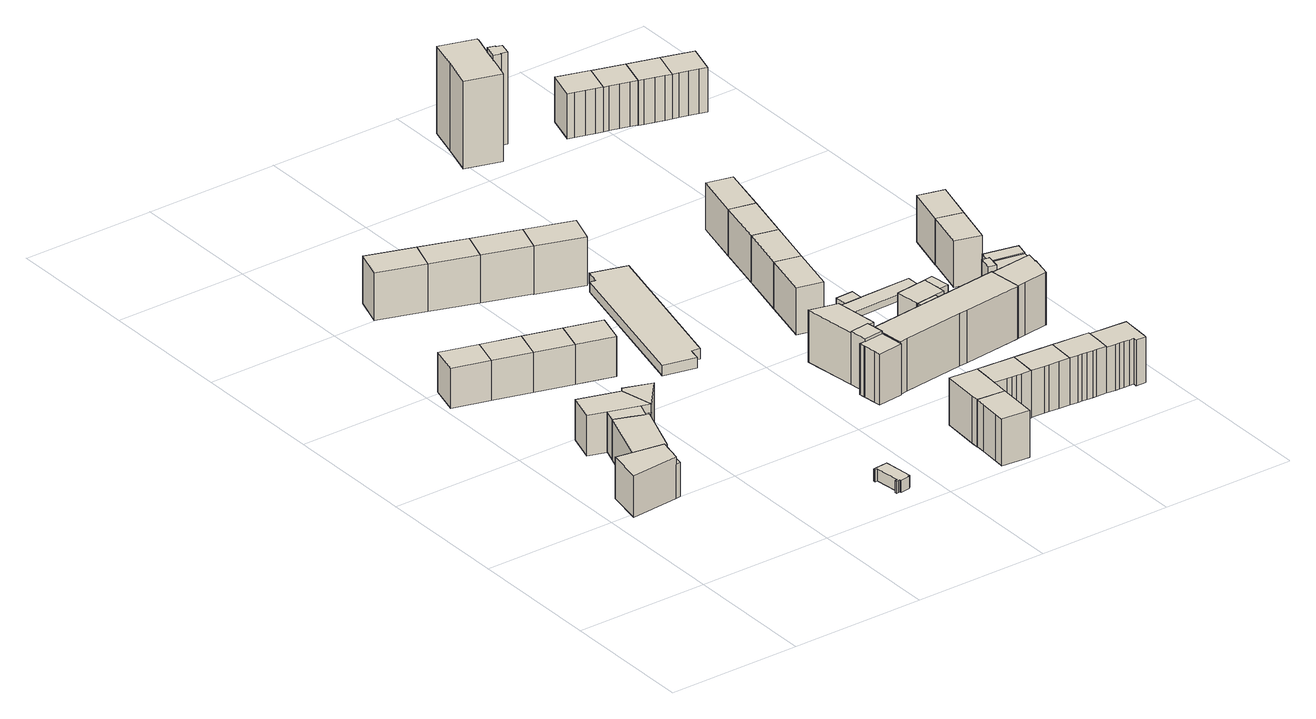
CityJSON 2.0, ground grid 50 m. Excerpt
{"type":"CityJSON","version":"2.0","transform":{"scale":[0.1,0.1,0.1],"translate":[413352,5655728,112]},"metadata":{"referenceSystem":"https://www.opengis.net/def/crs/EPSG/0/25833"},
"CityObjects":{
"building1":{"type":"Building","attributes":{"Gemeindeschluessel":14612000,"Geometrietyp2DReferenz":"3000","function":"31001_9998","roofType":"9999"},"children":["building1-1","building1-2"]},
"building1-1":{"type":"BuildingPart","attributes":{"Dachtyp_tdc":"tdcFreeFormRoof","Dachneigung":58.6,"QualitaetDacherkennung":29,"Geometrietyp2DReferenz":"3000","measuredHeight":13.35,"roofType":"5000"},"parents":["building1"],"geometry":[{"type":"Solid","lod":"1","boundaries":[[[[0,1,2,3]],[[4,5,6,7]],[[3,5,4,0]],[[2,6,5,3]],[[1,7,6,2]],[[0,4,7,1]]]]}]},
"building1-2":{"type":"BuildingPart","attributes":{"Dachtyp_tdc":"tdcFreeFormRoof","Dachneigung":18.17,"QualitaetDacherkennung":27,"Geometrietyp2DReferenz":"3000","measuredHeight":16.48,"roofType":"5000"},"parents":["building1"],"geometry":[{"type":"Solid","lod":"1","boundaries":[[[[8,9,10,11,12,13]],[[14,15,16,4,7,17]],[[13,15,14,8]],[[12,16,15,13]],[[11,4,16,12]],[[10,7,4,11]],[[9,17,7,10]],[[8,14,17,9]]]]}]},
"building2":{"type":"Building","attributes":{"Gemeindeschluessel":14612000,"Geometrietyp2DReferenz":"3000","function":"31001_9998","roofType":"9999"},"children":["building2-1","building2-2","building2-3"]},
"building2-1":{"type":"BuildingPart","attributes":{"Dachtyp_tdc":"tdcGableRoof","Dachneigung":19.77,"QualitaetDacherkennung":72,"Geometrietyp2DReferenz":"3000","measuredHeight":16.27,"roofType":"3100"},"parents":["building2"],"geometry":[{"type":"Solid","lod":"1","boundaries":[[[[18,19,20,21]],[[22,23,24,25]],[[21,23,22,18]],[[20,24,23,21]],[[19,25,24,20]],[[18,22,25,19]]]]}]},
"building2-2":{"type":"BuildingPart","attributes":{"Dachtyp_tdc":"tdcFreeFormRoof","Dachneigung":22.95,"QualitaetDacherkennung":21,"Geometrietyp2DReferenz":"3000","measuredHeight":12.89,"roofType":"5000"},"parents":["building2"],"geometry":[{"type":"Solid","lod":"1","boundaries":[[[[26,27,28,29,30]],[[24,31,32,33,34]],[[30,31,24,26]],[[29,32,31,30]],[[28,33,32,29]],[[27,34,33,28]],[[26,24,34,27]]]]}]},
"building2-3":{"type":"BuildingPart","attributes":{"Dachtyp_tdc":"tdcGableRoof","Dachneigung":17.79,"QualitaetDacherkennung":74,"Geometrietyp2DReferenz":"3000","measuredHeight":16.27,"roofType":"3100"},"parents":["building2"],"geometry":[{"type":"Solid","lod":"1","boundaries":[[[[35,36,37,38,39,40,41,42]],[[43,44,45,46,22,47,25,48]],[[42,44,43,35]],[[41,45,44,42]],[[40,46,45,41]],[[39,22,46,40]],[[38,47,22,39]],[[37,25,47,38]],[[36,48,25,37]],[[35,43,48,36]]]]}]},
"building3":{"type":"Building","attributes":{"Dachtyp_tdc":"tdcGableRoof","Gemeindeschluessel":14612000,"Dachneigung":36.6,"QualitaetDacherkennung":79,"Geometrietyp2DReferenz":"3000","measuredHeight":17.06,"function":"31001_9998","roofType":"3100"},"geometry":[{"type":"Solid","lod":"1","boundaries":[[[[49,50,51,52]],[[53,54,55,56]],[[52,54,53,49]],[[51,55,54,52]],[[50,56,55,51]],[[49,53,56,50]]]]}]},
"building4":{"type":"Building","attributes":{"Gemeindeschluessel":14612000,"Geometrietyp2DReferenz":"3000","function":"31001_9998","roofType":"9999"},"children":["building4-1","building4-2"]},
"building4-1":{"type":"BuildingPart","attributes":{"Dachtyp_tdc":"tdcCutGableRoof","Dachneigung":21.08,"QualitaetDacherkennung":24,"Geometrietyp2DReferenz":"3000","measuredHeight":15.88,"roofType":"9999"},"parents":["building4"],"geometry":[{"type":"Solid","lod":"1","boundaries":[[[[57,58,59,60]],[[61,62,63,64]],[[60,62,61,57]],[[59,63,62,60]],[[58,64,63,59]],[[57,61,64,58]]]]}]},
"building4-2":{"type":"BuildingPart","attributes":{"Dachtyp_tdc":"tdcHipAndGableRoof","Dachneigung":18.39,"QualitaetDacherkennung":52,"Geometrietyp2DReferenz":"3000","measuredHeight":16.3,"roofType":"5000"},"parents":["building4"],"geometry":[{"type":"Solid","lod":"1","boundaries":[[[[65,66,67,68,69,21]],[[64,70,71,72,61,73]],[[21,70,64,65]],[[69,71,70,21]],[[68,72,71,69]],[[67,61,72,68]],[[66,73,61,67]],[[65,64,73,66]]]]}]},
"building5":{"type":"Building","attributes":{"Dachtyp_tdc":"tdcGableRoof","Gemeindeschluessel":14612000,"Dachneigung":36.56,"QualitaetDacherkennung":79,"Geometrietyp2DReferenz":"3000","measuredHeight":17.08,"function":"31001_9998","roofType":"3100"},"geometry":[{"type":"Solid","lod":"1","boundaries":[[[[52,51,74,75]],[[54,76,77,55]],[[75,76,54,52]],[[74,77,76,75]],[[51,55,77,74]],[[52,54,55,51]]]]}]},
"building6":{"type":"Building","attributes":{"Dachtyp_tdc":"tdcGableRoof","Gemeindeschluessel":14612000,"Dachneigung":36.73,"QualitaetDacherkennung":79,"Geometrietyp2DReferenz":"3000","measuredHeight":17.08,"function":"31001_9998","roofType":"3100"},"geometry":[{"type":"Solid","lod":"1","boundaries":[[[[78,79,75,74]],[[80,77,76,81]],[[74,77,80,78]],[[75,76,77,74]],[[79,81,76,75]],[[78,80,81,79]]]]}]},
"building7":{"type":"Building","attributes":{"Dachtyp_tdc":"tdcGableRoof","Gemeindeschluessel":14612000,"Dachneigung":36.61,"QualitaetDacherkennung":74,"Geometrietyp2DReferenz":"3000","measuredHeight":19.97,"function":"31001_9998","roofType":"3100"},"geometry":[{"type":"Solid","lod":"1","boundaries":[[[[82,83,84,85]],[[86,87,88,89]],[[85,87,86,82]],[[84,88,87,85]],[[83,89,88,84]],[[82,86,89,83]]]]}]},
"building8":{"type":"Building","attributes":{"Dachtyp_tdc":"tdcGableRoof","Gemeindeschluessel":14612000,"Dachneigung":36.57,"QualitaetDacherkennung":78,"Geometrietyp2DReferenz":"3000","measuredHeight":17.07,"function":"31001_9998","roofType":"3100"},"geometry":[{"type":"Solid","lod":"1","boundaries":[[[[79,78,90,91]],[[81,92,93,80]],[[91,92,81,79]],[[90,93,92,91]],[[78,80,93,90]],[[79,81,80,78]]]]}]},
"building9":{"type":"Building","attributes":{"Dachtyp_tdc":"tdcHipRoof","Gemeindeschluessel":14612000,"Dachneigung":44.98,"QualitaetDacherkennung":49,"Geometrietyp2DReferenz":"3000","measuredHeight":6.07,"function":"31001_9998","roofType":"3200"},"geometry":[{"type":"Solid","lod":"1","boundaries":[[[[94,95,96,97,98,99,100,101,102,103,104,105,106,107]],[[108,109,110,111,112,113,114,115,116,117,118,119,120,121]],[[107,109,108,94]],[[106,110,109,107]],[[105,111,110,106]],[[104,112,111,105]],[[103,113,112,104]],[[102,114,113,103]],[[101,115,114,102]],[[100,116,115,101]],[[99,117,116,100]],[[98,118,117,99]],[[97,119,118,98]],[[96,120,119,97]],[[95,121,120,96]],[[94,108,121,95]]]]}]},
"building10":{"type":"Building","attributes":{"Dachtyp_tdc":"tdcGableRoof","Gemeindeschluessel":14612000,"Dachneigung":36.34,"QualitaetDacherkennung":77,"Geometrietyp2DReferenz":"3000","measuredHeight":19.97,"function":"31001_9998","roofType":"3100"},"geometry":[{"type":"Solid","lod":"1","boundaries":[[[[83,82,122,123]],[[89,124,125,86]],[[123,124,89,83]],[[122,125,124,123]],[[82,86,125,122]],[[83,89,86,82]]]]}]},
"building11":{"type":"Building","attributes":{"Dachtyp_tdc":"tdcGableRoof","Gemeindeschluessel":14612000,"Dachneigung":36.57,"QualitaetDacherkennung":74,"Geometrietyp2DReferenz":"3000","measuredHeight":19.97,"function":"31001_9998","roofType":"3100"},"geometry":[{"type":"Solid","lod":"1","boundaries":[[[[123,122,126,127]],[[124,128,129,125]],[[127,128,124,123]],[[126,129,128,127]],[[122,125,129,126]],[[123,124,125,122]]]]}]},
"building12":{"type":"Building","attributes":{"Dachtyp_tdc":"tdcPolyFlatRoof","Gemeindeschluessel":14612000,"Dachneigung":3.17,"QualitaetDacherkennung":97,"Geometrietyp2DReferenz":"3000","measuredHeight":4.42,"function":"31001_9998","roofType":"2100"},"geometry":[{"type":"Solid","lod":"1","boundaries":[[[[130,131,132,133,134,135,136,137]],[[138,139,140,141,142,143,144,145]],[[137,139,138,130]],[[136,140,139,137]],[[135,141,140,136]],[[134,142,141,135]],[[133,143,142,134]],[[132,144,143,133]],[[131,145,144,132]],[[130,138,145,131]]]]}]},
"building13":{"type":"Building","attributes":{"Dachtyp_tdc":"tdcFreeFormRoof","Gemeindeschluessel":14612000,"Dachneigung":37.02,"QualitaetDacherkennung":89,"Geometrietyp2DReferenz":"3000","measuredHeight":19.65,"function":"31001_9998","roofType":"5000"},"geometry":[{"type":"Solid","lod":"1","boundaries":[[[[146,147,148,149,150,151,152,153]],[[154,155,156,157,158,159,160,161]],[[153,155,154,146]],[[152,156,155,153]],[[151,157,156,152]],[[150,158,157,151]],[[149,159,158,150]],[[148,160,159,149]],[[147,161,160,148]],[[146,154,161,147]]]]}]},
"building14":{"type":"Building","attributes":{"Dachtyp_tdc":"tdcGableRoof","Gemeindeschluessel":14612000,"Dachneigung":36.75,"QualitaetDacherkennung":70,"Geometrietyp2DReferenz":"3000","measuredHeight":20.16,"function":"31001_9998","roofType":"3100"},"geometry":[{"type":"Solid","lod":"1","boundaries":[[[[127,126,162,163]],[[164,165,166,167]],[[163,165,164,127]],[[162,166,165,163]],[[126,167,166,162]],[[127,164,167,126]]]]}]},
"building15":{"type":"Building","attributes":{"Dachtyp_tdc":"tdcFreeFormRoof","Gemeindeschluessel":14612000,"Dachneigung":36.75,"QualitaetDacherkennung":66,"Geometrietyp2DReferenz":"3000","measuredHeight":19.79,"function":"31001_9998","roofType":"5000"},"geometry":[{"type":"Solid","lod":"1","boundaries":[[[[150,149,168,169,170,171,172]],[[173,174,175,176,177,178,179]],[[172,174,173,150]],[[171,175,174,172]],[[170,176,175,171]],[[169,177,176,170]],[[168,178,177,169]],[[149,179,178,168]],[[150,173,179,149]]]]}]},
"building16":{"type":"Building","attributes":{"Gemeindeschluessel":14612000,"Geometrietyp2DReferenz":"3000","function":"31001_9998","roofType":"9999"},"children":["building16-1","building16-2","building16-3"]},
"building16-1":{"type":"BuildingPart","attributes":{"Dachtyp_tdc":"tdcHipRoof","Dachneigung":18.02,"QualitaetDacherkennung":54,"Geometrietyp2DReferenz":"3000","measuredHeight":20.69,"roofType":"3200"},"parents":["building16"],"geometry":[{"type":"Solid","lod":"1","boundaries":[[[[180,181,182,183,184]],[[185,186,187,188,189]],[[184,186,185,180]],[[183,187,186,184]],[[182,188,187,183]],[[181,189,188,182]],[[180,185,189,181]]]]}]},
"building16-2":{"type":"BuildingPart","attributes":{"Dachtyp_tdc":"tdcFreeFormRoof","Dachneigung":2.72,"QualitaetDacherkennung":53,"Geometrietyp2DReferenz":"3000","measuredHeight":20.54,"roofType":"5000"},"parents":["building16"],"geometry":[{"type":"Solid","lod":"1","boundaries":[[[[190,191,192,193,194,195,196,197,198,199,200,201]],[[202,203,204,205,206,207,185,208,209,189,210,211]],[[201,203,202,190]],[[200,204,203,201]],[[199,205,204,200]],[[198,206,205,199]],[[197,207,206,198]],[[196,185,207,197]],[[195,208,185,196]],[[194,209,208,195]],[[193,189,209,194]],[[192,210,189,193]],[[191,211,210,192]],[[190,202,211,191]]]]}]},
"building16-3":{"type":"BuildingPart","attributes":{"Dachtyp_tdc":"tdcCutGableRoof","Dachneigung":2.33,"QualitaetDacherkennung":61,"Geometrietyp2DReferenz":"3000","measuredHeight":21.27,"roofType":"9999"},"parents":["building16"],"geometry":[{"type":"Solid","lod":"1","boundaries":[[[[212,213,214,215,216,217,218,219,220,221,222]],[[223,188,187,224,225,226,227,228,229,230,231]],[[222,188,223,212]],[[221,187,188,222]],[[220,224,187,221]],[[219,225,224,220]],[[218,226,225,219]],[[217,227,226,218]],[[216,228,227,217]],[[215,229,228,216]],[[214,230,229,215]],[[213,231,230,214]],[[212,223,231,213]]]]}]},
"building17":{"type":"Building","attributes":{"Dachtyp_tdc":"tdcGableRoof","Gemeindeschluessel":14612000,"Dachneigung":36.97,"QualitaetDacherkennung":66,"Geometrietyp2DReferenz":"3000","measuredHeight":19.69,"function":"31001_9998","roofType":"3100"},"geometry":[{"type":"Solid","lod":"1","boundaries":[[[[232,233,170,234,169,235,236,237,238,239]],[[240,241,242,243,244,245,246,247,248,249]],[[239,241,240,232]],[[238,242,241,239]],[[237,243,242,238]],[[236,244,243,237]],[[235,245,244,236]],[[169,246,245,235]],[[234,247,246,169]],[[170,248,247,234]],[[233,249,248,170]],[[232,240,249,233]]]]}]},
"building18":{"type":"Building","attributes":{"Dachtyp_tdc":"tdcGableRoof","Gemeindeschluessel":14612000,"Dachneigung":36.53,"QualitaetDacherkennung":85,"Geometrietyp2DReferenz":"3000","measuredHeight":19.37,"function":"31001_9998","roofType":"3100"},"geometry":[{"type":"Solid","lod":"1","boundaries":[[[[250,251,252,253]],[[254,255,256,257]],[[253,255,254,250]],[[252,256,255,253]],[[251,257,256,252]],[[250,254,257,251]]]]}]},
"building19":{"type":"Building","attributes":{"Dachtyp_tdc":"tdcFreeFormRoof","Gemeindeschluessel":14612000,"Dachneigung":37.12,"QualitaetDacherkennung":69,"Geometrietyp2DReferenz":"3000","measuredHeight":19.68,"function":"31001_9998","roofType":"5000"},"geometry":[{"type":"Solid","lod":"1","boundaries":[[[[239,258,259,260,261,262,233]],[[263,264,265,266,267,268,269]],[[233,264,263,239]],[[262,265,264,233]],[[261,266,265,262]],[[260,267,266,261]],[[259,268,267,260]],[[258,269,268,259]],[[239,263,269,258]]]]}]},
"building20":{"type":"Building","attributes":{"Gemeindeschluessel":14612000,"Geometrietyp2DReferenz":"3000","function":"31001_9998","roofType":"9999"},"children":["building20-1","building20-2","building20-3","building20-4"]},
"building20-1":{"type":"BuildingPart","attributes":{"Dachtyp_tdc":"tdcPolyFlatRoof","Dachneigung":0,"QualitaetDacherkennung":48,"Geometrietyp2DReferenz":"3000","measuredHeight":18.76,"roofType":"1000"},"parents":["building20"],"geometry":[{"type":"Solid","lod":"1","boundaries":[[[[270,271,272,273]],[[274,275,276,277]],[[272,275,274,273]],[[271,276,275,272]],[[270,277,276,271]],[[273,274,277,270]]]]}]},
"building20-2":{"type":"BuildingPart","attributes":{"Dachtyp_tdc":"tdcPolyFlatRoof","Dachneigung":0,"QualitaetDacherkennung":45,"Geometrietyp2DReferenz":"3000","measuredHeight":18.71,"roofType":"1000"},"parents":["building20"],"geometry":[{"type":"Solid","lod":"1","boundaries":[[[[278,279,280,272,271,281,282]],[[283,284,285,276,275,286,287]],[[282,284,283,278]],[[281,285,284,282]],[[271,276,285,281]],[[272,275,276,271]],[[280,286,275,272]],[[279,287,286,280]],[[278,283,287,279]]]]}]},
"building20-3":{"type":"BuildingPart","attributes":{"Dachtyp_tdc":"tdcPolyFlatRoof","Dachneigung":0,"QualitaetDacherkennung":31,"Geometrietyp2DReferenz":"3000","measuredHeight":18.78,"roofType":"1000"},"parents":["building20"],"geometry":[{"type":"Solid","lod":"1","boundaries":[[[[288,289,290,291]],[[283,292,293,284]],[[291,292,283,288]],[[290,293,292,291]],[[289,284,293,290]],[[288,283,284,289]]]]}]},
"building20-4":{"type":"BuildingPart","attributes":{"Dachtyp_tdc":"tdcGableRoof","Dachneigung":12.5,"QualitaetDacherkennung":22,"Geometrietyp2DReferenz":"3000","measuredHeight":20.89,"roofType":"3100"},"parents":["building20"],"geometry":[{"type":"Solid","lod":"1","boundaries":[[[[294,295,296,297,298,299,300,301,302,303,304,305,306,307]],[[308,309,310,226,311,186,312,274,277,313,314,315,316,317]],[[307,309,308,294]],[[306,310,309,307]],[[305,226,310,306]],[[304,311,226,305]],[[303,186,311,304]],[[302,312,186,303]],[[301,274,312,302]],[[300,277,274,301]],[[299,313,277,300]],[[298,314,313,299]],[[297,315,314,298]],[[296,316,315,297]],[[295,317,316,296]],[[294,308,317,295]]]]}]},
"building21":{"type":"Building","attributes":{"Dachtyp_tdc":"tdcGableRoof","Gemeindeschluessel":14612000,"Dachneigung":36.36,"QualitaetDacherkennung":88,"Geometrietyp2DReferenz":"3000","measuredHeight":19.35,"function":"31001_9998","roofType":"3100"},"geometry":[{"type":"Solid","lod":"1","boundaries":[[[[253,252,318,319]],[[255,320,321,256]],[[319,320,255,253]],[[318,321,320,319]],[[252,256,321,318]],[[253,255,256,252]]]]}]},
"building22":{"type":"Building","attributes":{"Dachtyp_tdc":"tdcGableRoof","Gemeindeschluessel":14612000,"Dachneigung":37.15,"QualitaetDacherkennung":75,"Geometrietyp2DReferenz":"3000","measuredHeight":19.63,"function":"31001_9998","roofType":"3100"},"geometry":[{"type":"Solid","lod":"1","boundaries":[[[[322,323,324,325,326,262,327,261,328,329,330]],[[331,332,333,334,266,335,265,336,337,338,339]],[[330,332,331,322]],[[329,333,332,330]],[[328,334,333,329]],[[261,266,334,328]],[[327,335,266,261]],[[262,265,335,327]],[[326,336,265,262]],[[325,337,336,326]],[[324,338,337,325]],[[323,339,338,324]],[[322,331,339,323]]]]}]},
"building23":{"type":"Building","attributes":{"Dachtyp_tdc":"tdcPolyFlatRoof","Gemeindeschluessel":14612000,"Dachneigung":7.21,"QualitaetDacherkennung":86,"Geometrietyp2DReferenz":"3000","measuredHeight":2.66,"function":"31001_9998","roofType":"2100"},"geometry":[{"type":"Solid","lod":"1","boundaries":[[[[340,341,342,343]],[[344,345,346,347]],[[343,345,344,340]],[[342,346,345,343]],[[341,347,346,342]],[[340,344,347,341]]]]}]},
"building24":{"type":"Building","attributes":{"Dachtyp_tdc":"tdcGableRoof","Gemeindeschluessel":14612000,"Dachneigung":36.72,"QualitaetDacherkennung":87,"Geometrietyp2DReferenz":"3000","measuredHeight":19.39,"function":"31001_9998","roofType":"3100"},"geometry":[{"type":"Solid","lod":"1","boundaries":[[[[319,318,348,349]],[[320,350,351,321]],[[349,350,320,319]],[[348,351,350,349]],[[318,321,351,348]],[[319,320,321,318]]]]}]},
"building25":{"type":"Building","attributes":{"Dachtyp_tdc":"tdcPolyFlatRoof","Gemeindeschluessel":14612000,"Dachneigung":7.23,"QualitaetDacherkennung":83,"Geometrietyp2DReferenz":"3000","measuredHeight":2.92,"function":"31001_2463","roofType":"2100"},"geometry":[{"type":"Solid","lod":"1","boundaries":[[[[352,353,354,355,356,357]],[[358,359,360,361,362,363]],[[357,359,358,352]],[[356,360,359,357]],[[355,361,360,356]],[[354,362,361,355]],[[353,363,362,354]],[[352,358,363,353]]]]}]},
"building26":{"type":"Building","attributes":{"Dachtyp_tdc":"tdcGableRoof","Gemeindeschluessel":14612000,"Dachneigung":36.74,"QualitaetDacherkennung":83,"Geometrietyp2DReferenz":"3000","measuredHeight":19.39,"function":"31001_9998","roofType":"3100"},"geometry":[{"type":"Solid","lod":"1","boundaries":[[[[349,348,364,365]],[[350,366,367,351]],[[365,366,350,349]],[[364,367,366,365]],[[348,351,367,364]],[[349,350,351,348]]]]}]},
"building27":{"type":"Building","attributes":{"Gemeindeschluessel":14612000,"Geometrietyp2DReferenz":"3000","function":"31001_9998","roofType":"9999"},"children":["building27-1","building27-2"]},
"building27-1":{"type":"BuildingPart","attributes":{"Dachtyp_tdc":"tdcPolyFlatRoof","Dachneigung":0,"QualitaetDacherkennung":18,"Geometrietyp2DReferenz":"3000","measuredHeight":34.43,"roofType":"1000"},"parents":["building27"],"geometry":[{"type":"Solid","lod":"1","boundaries":[[[[368,369,370,371,372,373,374,375]],[[376,377,378,379,380,381,382,383]],[[375,377,376,368]],[[374,378,377,375]],[[373,379,378,374]],[[372,380,379,373]],[[371,381,380,372]],[[370,382,381,371]],[[369,383,382,370]],[[368,376,383,369]]]]}]},
"building27-2":{"type":"BuildingPart","attributes":{"Dachtyp_tdc":"tdcGableRoof","Dachneigung":15.43,"QualitaetDacherkennung":14,"Geometrietyp2DReferenz":"3000","measuredHeight":34.56,"roofType":"3100"},"parents":["building27"],"geometry":[{"type":"Solid","lod":"1","boundaries":[[[[384,385,386,387,388,389,390,391,392,393]],[[394,395,396,397,398,399,400,380,401,379]],[[393,395,394,384]],[[392,396,395,393]],[[391,397,396,392]],[[390,398,397,391]],[[389,399,398,390]],[[388,400,399,389]],[[387,380,400,388]],[[386,401,380,387]],[[385,379,401,386]],[[384,394,379,385]]]]}]},
"building28":{"type":"Building","attributes":{"Dachtyp_tdc":"tdcGableRoof","Gemeindeschluessel":14612000,"Dachneigung":36.98,"QualitaetDacherkennung":77,"Geometrietyp2DReferenz":"3000","measuredHeight":19.61,"function":"31001_9998","roofType":"3100"},"geometry":[{"type":"Solid","lod":"1","boundaries":[[[[402,403,404,405,406,407,408,409,410,411,412,413,414,415]],[[416,417,418,419,420,421,338,337,336,422,423,424,425,426]],[[415,417,416,402]],[[414,418,417,415]],[[413,419,418,414]],[[412,420,419,413]],[[411,421,420,412]],[[410,338,421,411]],[[409,337,338,410]],[[408,336,337,409]],[[407,422,336,408]],[[406,423,422,407]],[[405,424,423,406]],[[404,425,424,405]],[[403,426,425,404]],[[402,416,426,403]]]]}]},
"building29":{"type":"Building","attributes":{"Gemeindeschluessel":14612000,"Geometrietyp2DReferenz":"3000","function":"31001_9998","roofType":"9999"},"children":["building29-1","building29-2","building29-3","building29-4"]},
"building29-1":{"type":"BuildingPart","attributes":{"Dachtyp_tdc":"tdcGableRoof","Dachneigung":19.43,"QualitaetDacherkennung":29,"Geometrietyp2DReferenz":"3000","measuredHeight":20.32,"roofType":"3100"},"parents":["building29"],"geometry":[{"type":"Solid","lod":"1","boundaries":[[[[427,428,429,430,431]],[[432,433,434,435,436]],[[431,433,432,427]],[[430,434,433,431]],[[429,435,434,430]],[[428,436,435,429]],[[427,432,436,428]]]]}]},
"building29-2":{"type":"BuildingPart","attributes":{"Dachtyp_tdc":"tdcPolyFlatRoof","Dachneigung":0,"QualitaetDacherkennung":23,"Geometrietyp2DReferenz":"3000","measuredHeight":18.75,"roofType":"1000"},"parents":["building29"],"geometry":[{"type":"Solid","lod":"1","boundaries":[[[[437,438,439,440,441,442]],[[443,444,445,446,447,436]],[[442,444,443,437]],[[441,445,444,442]],[[440,446,445,441]],[[439,447,446,440]],[[438,436,447,439]],[[437,443,436,438]]]]}]},
"building29-3":{"type":"BuildingPart","attributes":{"Dachtyp_tdc":"tdcHipAndGableRoof","Dachneigung":14.57,"QualitaetDacherkennung":31,"Geometrietyp2DReferenz":"3000","measuredHeight":21.01,"roofType":"5000"},"parents":["building29"],"geometry":[{"type":"Solid","lod":"1","boundaries":[[[[448,296,449,450,451,452,453,454,455,298]],[[456,314,433,432,457,458,459,460,461,316]],[[298,314,456,448]],[[455,433,314,298]],[[454,432,433,455]],[[453,457,432,454]],[[452,458,457,453]],[[451,459,458,452]],[[450,460,459,451]],[[449,461,460,450]],[[296,316,461,449]],[[448,456,316,296]]]]}]},
"building29-4":{"type":"BuildingPart","attributes":{"Dachtyp_tdc":"tdcPolyFlatRoof","Dachneigung":0,"QualitaetDacherkennung":39,"Geometrietyp2DReferenz":"3000","measuredHeight":20.17,"roofType":"1000"},"parents":["building29"],"geometry":[{"type":"Solid","lod":"1","boundaries":[[[[462,463,464,465,466]],[[467,468,443,435,434]],[[466,468,467,462]],[[465,443,468,466]],[[464,435,443,465]],[[463,434,435,464]],[[462,467,434,463]]]]}]},
"building30":{"type":"Building","attributes":{"Dachtyp_tdc":"tdcGableRoof","Gemeindeschluessel":14612000,"Dachneigung":36.79,"QualitaetDacherkennung":81,"Geometrietyp2DReferenz":"3000","measuredHeight":19.32,"function":"31001_9998","roofType":"3100"},"geometry":[{"type":"Solid","lod":"1","boundaries":[[[[469,470,471,472]],[[473,474,475,476]],[[472,474,473,469]],[[471,475,474,472]],[[470,476,475,471]],[[469,473,476,470]]]]}]},
"building31":{"type":"Building","attributes":{"Dachtyp_tdc":"tdcPolyFlatRoof","Gemeindeschluessel":14612000,"Dachneigung":0,"QualitaetDacherkennung":55,"Geometrietyp2DReferenz":"3000","measuredHeight":16.83,"function":"31001_9998","roofType":"1000"},"geometry":[{"type":"Solid","lod":"1","boundaries":[[[[477,478,479,480,481,482,483]],[[484,485,486,487,488,489,490]],[[483,485,484,477]],[[482,486,485,483]],[[481,487,486,482]],[[480,488,487,481]],[[479,489,488,480]],[[478,490,489,479]],[[477,484,490,478]]]]}]},
"building32":{"type":"Building","attributes":{"Dachtyp_tdc":"tdcGableRoof","Gemeindeschluessel":14612000,"Dachneigung":36.84,"QualitaetDacherkennung":84,"Geometrietyp2DReferenz":"3000","measuredHeight":19.34,"function":"31001_9998","roofType":"3100"},"geometry":[{"type":"Solid","lod":"1","boundaries":[[[[472,471,491,492]],[[493,494,495,496]],[[492,494,493,472]],[[491,495,494,492]],[[471,496,495,491]],[[472,493,496,471]]]]}]},
"building33":{"type":"Building","attributes":{"Dachtyp_tdc":"tdcPolyFlatRoof","Gemeindeschluessel":14612000,"Dachneigung":0,"QualitaetDacherkennung":57,"Geometrietyp2DReferenz":"3000","measuredHeight":16.79,"function":"31001_9998","roofType":"1000"},"geometry":[{"type":"Solid","lod":"1","boundaries":[[[[497,498,499,500,501,502,503]],[[504,505,506,507,508,509,510]],[[503,505,504,497]],[[502,506,505,503]],[[501,507,506,502]],[[500,508,507,501]],[[499,509,508,500]],[[498,510,509,499]],[[497,504,510,498]]]]}]},
"building34":{"type":"Building","attributes":{"Dachtyp_tdc":"tdcPolyFlatRoof","Gemeindeschluessel":14612000,"Dachneigung":0,"QualitaetDacherkennung":56,"Geometrietyp2DReferenz":"3000","measuredHeight":16.79,"function":"31001_9998","roofType":"1000"},"geometry":[{"type":"Solid","lod":"1","boundaries":[[[[511,512,513,514,503,502,515]],[[516,517,518,519,520,521,522]],[[515,517,516,511]],[[502,518,517,515]],[[503,519,518,502]],[[514,520,519,503]],[[513,521,520,514]],[[512,522,521,513]],[[511,516,522,512]]]]}]},
"building35":{"type":"Building","attributes":{"Dachtyp_tdc":"tdcPolyFlatRoof","Gemeindeschluessel":14612000,"Dachneigung":0,"QualitaetDacherkennung":53,"Geometrietyp2DReferenz":"3000","measuredHeight":16.77,"function":"31001_9998","roofType":"1000"},"geometry":[{"type":"Solid","lod":"1","boundaries":[[[[523,524,525,526,527,514,513]],[[528,529,530,531,532,533,534]],[[513,529,528,523]],[[514,530,529,513]],[[527,531,530,514]],[[526,532,531,527]],[[525,533,532,526]],[[524,534,533,525]],[[523,528,534,524]]]]}]}
},
"vertices":[
[265,554,146],[250,482,146],[268,484,146],[278,535,146],[265,554,19],[278,535,19],[268,484,19],[250,482,19],
[90,599,175],[67,466,175],[250,482,175],[265,554,175],[268,571,175],[153,589,175],[90,599,19],[153,589,19],[268,571,19],[67,466,19],
[231,804,171],[338,764,171],[359,820,171],[249,854,171],[231,804,20],[249,854,20],[359,820,20],[338,764,20],
[359,820,139],[344,780,139],[351,778,139],[368,782,139],[393,810,139],[393,810,20],[368,782,20],[351,778,20],[344,780,20],
[277,568,172],[349,760,172],[338,764,172],[290,782,172],[231,804,172],[153,589,172],[215,579,172],[268,571,172],[277,568,20],[268,571,20],[215,579,20],[153,589,20],[290,782,20],[349,760,20],
[39,1492,170],[10,1383,170],[147,1346,170],[177,1453,170],[39,1492,20],[177,1453,20],[147,1346,20],[10,1383,20],
[366,933,169],[393,810,169],[484,915,169],[380,950,169],[366,933,19],[380,950,19],[484,915,19],[393,810,19],
[393,810,171],[380,870,171],[366,933,171],[213,979,171],[181,875,171],[249,854,19],[181,875,19],[213,979,19],[380,870,19],
[287,1305,170],[318,1414,170],[318,1414,20],[287,1305,20],
[426,1266,170],[457,1375,170],[426,1266,20],[457,1375,20],
[321,1923,202],[357,2032,202],[183,2090,202],[147,1981,202],[321,1923,23],[147,1981,23],[183,2090,23],[357,2032,23],
[565,1227,170],[596,1336,170],[596,1336,20],[565,1227,20],
[851,88,64],[841,87,64],[842,80,64],[851,81,64],[856,81,64],[857,76,64],[894,80,64],[893,86,64],[900,86,64],[887,195,64],[839,189,64],[830,188,64],[830,181,64],[840,182,64],[851,88,19],[840,182,19],[830,181,19],[830,188,19],[839,189,19],[887,195,19],[900,86,19],[893,86,19],[894,80,19],[857,76,19],[856,81,19],[851,81,19],[842,80,19],[841,87,19],
[491,1867,202],[527,1975,202],[527,1975,23],[491,1867,23],
[665,1809,202],[701,1918,202],[701,1918,23],[665,1809,23],
[818,1162,58],[850,1155,58],[984,1723,58],[853,1761,58],[841,1709,58],[821,1715,58],[687,1142,58],[808,1115,58],[818,1162,19],[808,1115,19],[687,1142,19],[821,1715,19],[841,1709,19],[853,1761,19],[984,1723,19],[850,1155,19],
[1220,18,196],[1220,15,196],[1326,7,196],[1337,156,196],[1231,164,196],[1231,161,196],[1228,125,196],[1223,52,196],[1220,18,20],[1223,52,20],[1228,125,20],[1231,161,20],[1231,164,20],[1337,156,20],[1326,7,20],[1220,15,20],
[839,1752,202],[875,1860,202],[701,1918,21],[875,1860,21],[839,1752,21],[665,1809,21],
[1339,186,196],[1342,219,196],[1349,323,196],[1243,331,196],[1233,193,196],[1231,164,18],[1233,193,18],[1243,331,18],[1349,323,18],[1342,219,18],[1339,186,18],[1337,156,18],
[1218,740,218],[1144,731,218],[1152,665,218],[1226,673,218],[1221,712,218],[1218,740,18],[1221,712,18],[1226,673,18],[1152,665,18],[1144,731,18],
[1121,933,212],[1120,929,212],[1121,929,212],[1144,731,212],[1154,732,212],[1183,736,212],[1218,740,212],[1244,742,212],[1244,746,212],[1226,908,212],[1158,924,212],[1132,930,212],[1121,933,18],[1132,930,18],[1158,924,18],[1226,908,18],[1244,746,18],[1244,742,18],[1183,736,18],[1154,732,18],[1121,929,18],[1120,929,18],
[1129,663,209],[1131,642,209],[1132,638,209],[1137,594,209],[1139,570,209],[1236,581,209],[1235,585,209],[1233,605,209],[1228,653,209],[1226,673,209],[1152,665,209],[1129,663,18],[1228,653,18],[1233,605,18],[1235,585,18],[1236,581,18],[1139,570,18],[1137,594,18],[1132,638,18],[1131,642,18],
[1487,262,196],[1491,313,196],[1346,272,196],[1390,215,196],[1410,214,196],[1427,213,196],[1447,211,196],[1483,209,196],[1487,262,19],[1483,209,19],[1447,211,19],[1427,213,19],[1410,214,19],[1390,215,19],[1342,219,19],[1346,272,19],[1349,323,19],[1491,313,19],
[1193,1094,195],[1288,1071,195],[1330,1250,195],[1235,1272,195],[1193,1094,19],[1235,1272,19],[1330,1250,19],[1288,1071,19],
[1536,205,196],[1553,204,196],[1591,201,196],[1632,199,196],[1639,303,196],[1483,209,20],[1491,313,20],[1639,303,20],[1632,199,20],[1591,201,20],[1553,204,20],[1536,205,20],
[1519,745,205],[1516,773,205],[1438,764,205],[1440,737,205],[1440,737,18],[1438,764,18],[1516,773,18],[1519,745,18],
[1547,871,205],[1428,857,205],[1437,768,205],[1555,778,205],[1554,796,205],[1547,871,18],[1554,796,18],[1555,778,18],[1437,768,18],[1428,857,18],
[1547,871,206],[1554,796,206],[1588,800,206],[1579,875,206],[1579,875,18],[1588,800,18],
[1529,619,215],[1754,645,215],[1757,646,215],[1755,667,215],[1743,767,215],[1743,771,215],[1519,745,215],[1440,737,215],[1244,714,215],[1221,712,215],[1233,607,215],[1235,585,215],[1266,590,215],[1499,616,215],[1529,619,18],[1499,616,18],[1266,590,18],[1233,607,18],[1244,714,18],[1743,771,18],[1743,767,18],[1755,667,18],[1757,646,18],[1754,645,18],
[1373,1430,195],[1278,1452,195],[1278,1452,19],[1373,1430,19],
[1719,192,196],[1735,191,196],[1772,189,196],[1776,241,196],[1779,293,196],[1636,251,196],[1663,196,196],[1680,195,196],[1698,194,196],[1719,192,20],[1698,194,20],[1680,195,20],[1663,196,20],[1636,251,20],[1779,293,20],[1776,241,20],[1772,189,20],[1735,191,20],
[1416,1126,43],[1482,1128,43],[1481,1175,43],[1415,1173,43],[1416,1126,20],[1415,1173,20],[1481,1175,20],[1482,1128,20],
[1416,1610,195],[1320,1632,195],[1320,1632,19],[1416,1610,19],
[1377,1064,44],[1679,1072,44],[1677,1133,44],[1482,1128,44],[1416,1126,44],[1375,1125,44],[1377,1064,19],[1375,1125,19],[1416,1126,19],[1482,1128,19],[1677,1133,19],[1679,1072,19],
[1458,1790,195],[1363,1813,195],[1363,1813,19],[1458,1790,19],
[1192,2656,352],[1204,2702,352],[1182,2708,352],[1183,2712,352],[1156,2719,352],[1141,2666,352],[1168,2659,352],[1169,2662,352],[1192,2656,7],[1169,2662,7],[1168,2659,7],[1141,2666,7],[1156,2719,7],[1183,2712,7],[1182,2708,7],[1204,2702,7],
[1131,2628,335],[1141,2666,335],[1148,2692,335],[1156,2719,335],[1180,2798,335],[1182,2807,335],[1048,2847,335],[1015,2731,335],[981,2614,335],[1114,2575,335],[1131,2628,7],[1114,2575,7],[981,2614,7],[1015,2731,7],[1048,2847,7],[1182,2807,7],[1180,2798,7],[1148,2692,7],
[1878,169,192],[1916,167,192],[1917,179,192],[1920,231,192],[1922,253,192],[1924,283,192],[1779,293,192],[1776,241,192],[1772,189,192],[1808,186,192],[1824,185,192],[1842,184,192],[1862,183,192],[1879,182,192],[1878,169,20],[1879,182,20],[1862,183,20],[1842,184,20],[1824,185,20],[1808,186,20],[1924,283,20],[1922,253,20],[1920,231,20],[1917,179,20],[1916,167,20],
[1906,785,202],[1913,818,202],[1787,842,202],[1777,789,202],[1773,770,202],[1906,785,18],[1773,770,18],[1777,789,18],[1787,842,18],[1913,818,18],
[1785,842,205],[1913,818,205],[1914,826,205],[1924,866,205],[1796,893,205],[1787,851,205],[1785,842,18],[1787,851,18],[1796,893,18],[1924,866,18],[1914,826,18],
[1754,672,215],[1787,649,215],[1880,660,215],[1882,660,215],[1900,742,215],[1897,742,215],[1906,785,215],[1773,770,215],[1754,672,18],[1897,742,18],[1900,742,18],[1882,660,18],[1880,660,18],[1787,649,18],
[1747,795,219],[1777,789,219],[1787,842,219],[1785,842,219],[1759,847,219],[1747,795,18],[1759,847,18],
[1784,1031,194],[1880,1006,194],[1920,1160,194],[1824,1185,194],[1784,1031,20],[1824,1185,20],[1920,1160,20],[1880,1006,20],
[1418,2539,184],[1454,2529,184],[1478,2521,184],[1510,2632,184],[1391,2667,184],[1359,2556,184],[1384,2549,184],[1418,2539,15],[1384,2549,15],[1359,2556,15],[1391,2667,15],[1510,2632,15],[1478,2521,15],[1454,2529,15],
[1961,1314,194],[1865,1339,194],[1824,1185,19],[1865,1339,19],[1961,1314,19],[1920,1160,19],
[1510,2632,183],[1478,2521,183],[1498,2515,183],[1533,2506,183],[1568,2495,183],[1594,2488,183],[1626,2598,183],[1510,2632,16],[1626,2598,16],[1594,2488,16],[1568,2495,16],[1533,2506,16],[1498,2515,16],[1478,2521,16],
[1649,2472,183],[1684,2462,183],[1708,2454,183],[1740,2565,183],[1614,2482,183],[1649,2472,15],[1614,2482,15],[1594,2488,15],[1626,2598,15],[1740,2565,15],[1708,2454,15],[1684,2462,15],
[1729,2448,183],[1763,2438,183],[1798,2428,183],[1825,2420,183],[1857,2530,183],[1729,2448,16],[1708,2454,16],[1740,2565,16],[1857,2530,16],[1825,2420,16],[1798,2428,16],[1763,2438,16]
]}
